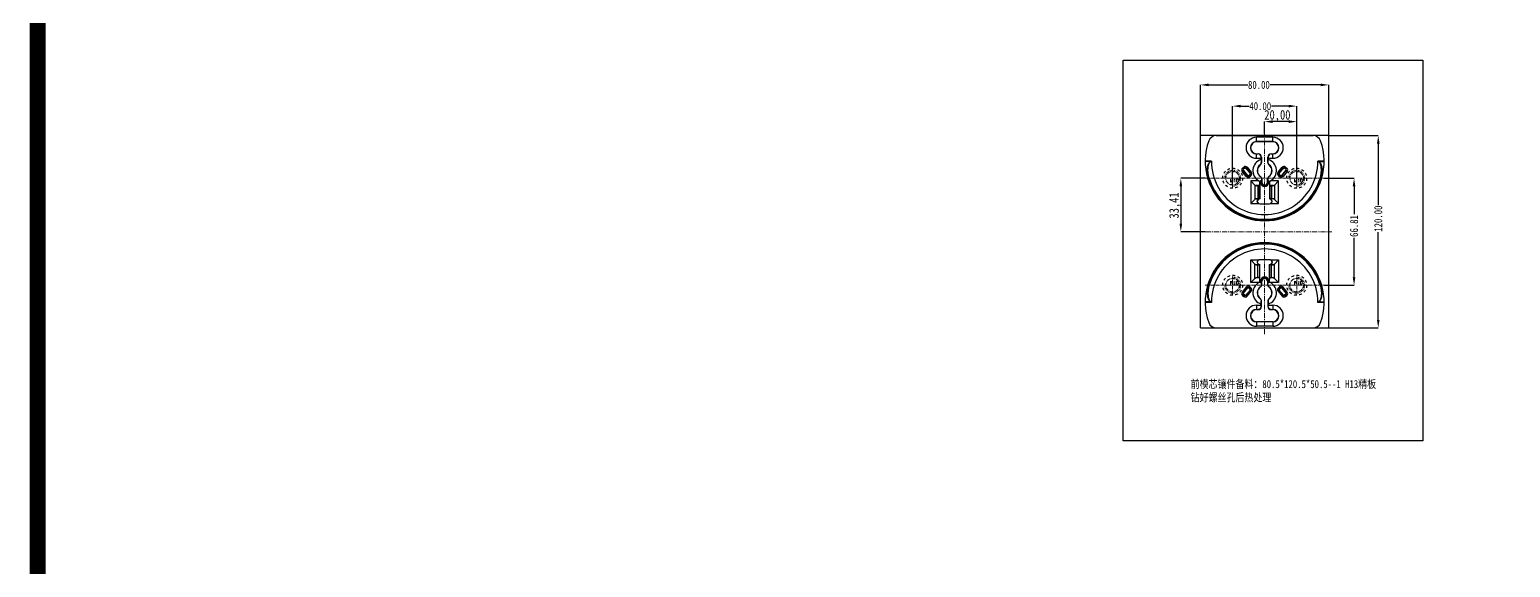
# Model space of a CAD drawing. Header units: millimetres. Extents: x 97 to 1722, y -6063 to 1553.
# Drawn here: x 97 to 1022, y -5412 to -5076 of the extents above; entities that cross this region are included whole.
import ezdxf

# ---------------------------------------------------------------- set-up
doc = ezdxf.new("R2010")
doc.units = ezdxf.units.MM
doc.header["$LTSCALE"] = 16.335
doc.header["$PDMODE"] = 3
doc.header["$PDSIZE"] = 0.3125
doc.linetypes.add('CENTER', pattern=[0.6, 0.375, -0.075, 0.075, -0.075])
doc.linetypes.add('HIDDEN', pattern=[0.2, 0.1, -0.1])
doc.layers.get('0').update_dxf_attribs({"linetype": 'CONTINUOUS'})
doc.layers.get('Defpoints').update_dxf_attribs({"linetype": 'CONTINUOUS'})
doc.layers.add('DEFAULT_2', color=8, linetype='HIDDEN')
doc.layers.add('screw', color=33, linetype='CONTINUOUS', lineweight=13)
doc.styles.get("Standard").update_dxf_attribs({"font": 'txt', "width": 0.8})
doc.styles.add('TXT', font='txt.shx', dxfattribs={"bigfont": 'gbcbig.shx'})
doc.dimstyles.new('mold', dxfattribs={"dimtxt": 6, "dimasz": 5, "dimexe": 0, "dimexo": 0, "dimgap": 0, "dimtad": 1, "dimzin": 1, "dimtxsty": 'Standard', "dimcen": 0, "dimclrd": 4, "dimclre": 4, "dimclrt": 6, "dimazin": 0, "dimtfac": 1, "dimtofl": 0, "dimtmove": 0, "dimatfit": 3, "dimfxl": 0, "dimarcsym": 0})
doc.dimstyles.new('STANDARD$0', dxfattribs={"dimscale": 2, "dimtxt": 3, "dimasz": 3, "dimexe": 1.25, "dimexo": 0.625, "dimgap": 0.5, "dimtad": 0, "dimdsep": 46, "dimlunit": 6, "dimtxsty": 'Standard', "dimblk": 'CLOSEDBLANK', "dimcen": 0, "dimclrt": 2, "dimazin": 2, "dimtfac": 2, "dimtmove": 1, "dimatfit": 3, "dimfxl": 0, "dimtolj": 1, "dimtzin": 0, "dimarcsym": 0})

# ---------------------------------------------------------------- blocks, each defined once
blk = doc.blocks.new('screw_m10_g')
at = {"layer": 'screw', "color": 1, "linetype": 'CENTER', "ltscale": 0.310989}
for p, q in [((-5.5, 0), (5.5, 0)), ((0, -5.5), (0, 5.5))]:
    blk.add_line(p, q, dxfattribs=at)
at = {"layer": 'screw', "color": 33, "linetype": 'HIDDEN', "ltscale": 0.310989}
blk.add_circle((0, 0), 4.25, dxfattribs=at)
at = {"layer": 'screw', "color": 92, "linetype": 'HIDDEN', "ltscale": 0.310989}
blk.add_arc((0, 0), 5, 270, 180, dxfattribs=at)
at = {"layer": 'screw', "color": 6, "style": 'TXT'}
blk.add_text('M10', height=2, dxfattribs=at).set_placement((-1.7, -2.5))
blk = doc.blocks.new('*D246')
at = {"color": 4, "lineweight": -2}
for p, q in [((828.93, -5142.47), (828.93, -5110.81)), ((833.93, -5110.81), (858.34, -5110.81)), ((903.93, -5110.81), (872.34, -5110.81)), ((908.93, -5142.47), (908.93, -5110.81))]:
    blk.add_line(p, q, dxfattribs=at)
at = {"color": 4}
for points in [[(833.93, -5109.97), (833.93, -5111.64), (828.93, -5110.81)], [(903.93, -5109.97), (903.93, -5111.64), (908.93, -5110.81)]]:
    blk.add_solid(points, dxfattribs=at)
at = {"layer": 'Defpoints', "color": 0}
for p in [(908.93, -5110.81), (828.93, -5142.47, 0), (908.93, -5142.47)]:
    blk.add_point(p, dxfattribs=at)
at = {"color": 6, "insert": (865.34, -5110.81), "char_height": 5, "attachment_point": 5}
blk.add_mtext('\\A1;80.00', dxfattribs=at)
blk = doc.blocks.new('*D247')
at = {"color": 4, "lineweight": -2}
for p, q in [((908.93, -5142.47), (939.89, -5142.47)), ((939.89, -5147.47), (939.89, -5185.97)), ((939.89, -5257.47), (939.89, -5202.64)), ((908.93, -5262.47), (939.89, -5262.47))]:
    blk.add_line(p, q, dxfattribs=at)
at = {"color": 4}
for points in [[(939.06, -5147.47), (940.72, -5147.47), (939.89, -5142.47)], [(939.06, -5257.47), (940.72, -5257.47), (939.89, -5262.47)]]:
    blk.add_solid(points, dxfattribs=at)
at = {"layer": 'Defpoints', "color": 0}
for p in [(908.93, -5142.47), (908.93, -5262.47), (939.89, -5262.47)]:
    blk.add_point(p, dxfattribs=at)
at = {"color": 6, "insert": (939.89, -5194.31), "char_height": 5, "attachment_point": 5, "rotation": 90}
blk.add_mtext('\\A1;120.00', dxfattribs=at)
blk = doc.blocks.new('*D294')
at = {"color": 4, "lineweight": -2}
for p, q in [((906.09, -5169.06), (924.77, -5169.06)), ((924.77, -5174.06), (924.77, -5191.56)), ((924.77, -5230.87), (924.77, -5206.22)), ((906.09, -5235.87), (924.77, -5235.87))]:
    blk.add_line(p, q, dxfattribs=at)
at = {"color": 4}
for points in [[(923.93, -5174.06), (925.6, -5174.06), (924.77, -5169.06)], [(923.93, -5230.87), (925.6, -5230.87), (924.77, -5235.87)]]:
    blk.add_solid(points, dxfattribs=at)
at = {"layer": 'Defpoints', "color": 0}
for p in [(906.09, -5169.06, 0), (906.09, -5235.87, 0), (924.77, -5235.87)]:
    blk.add_point(p, dxfattribs=at)
at = {"color": 6, "insert": (924.77, -5198.89), "char_height": 5, "attachment_point": 5, "rotation": 90}
blk.add_mtext('\\A1;66.81', dxfattribs=at)
blk = doc.blocks.new('*D295')
at = {"color": 4, "lineweight": -2}
for p, q in [((848.93, -5172.78), (848.93, -5124.06)), ((853.93, -5124.06), (859.18, -5124.06)), ((883.93, -5124.06), (873.18, -5124.06)), ((888.93, -5172.78), (888.93, -5124.06))]:
    blk.add_line(p, q, dxfattribs=at)
at = {"color": 4}
for points in [[(853.93, -5123.23), (853.93, -5124.89), (848.93, -5124.06)], [(883.93, -5123.23), (883.93, -5124.89), (888.93, -5124.06)]]:
    blk.add_solid(points, dxfattribs=at)
at = {"layer": 'Defpoints', "color": 0}
for p in [(848.93, -5124.06), (848.93, -5172.78, 0), (888.93, -5172.78, 0)]:
    blk.add_point(p, dxfattribs=at)
at = {"color": 6, "insert": (866.18, -5124.06), "char_height": 5, "attachment_point": 5}
blk.add_mtext('\\A1;40.00', dxfattribs=at)
blk = doc.blocks.new('*D309')
at = {"color": 4, "lineweight": -2}
for p, q in [((831.77, -5169.06), (816.57, -5169.06)), ((816.57, -5174.06), (816.57, -5197.47)), ((831.77, -5202.47), (816.57, -5202.47))]:
    blk.add_line(p, q, dxfattribs=at)
at = {"color": 4}
for points in [[(815.73, -5174.06), (817.4, -5174.06), (816.57, -5169.06)], [(815.73, -5197.47), (817.4, -5197.47), (816.57, -5202.47)]]:
    blk.add_solid(points, dxfattribs=at)
at = {"layer": 'Defpoints', "color": 0}
for p in [(831.77, -5169.06, 0), (816.57, -5202.47), (831.77, -5202.47)]:
    blk.add_point(p, dxfattribs=at)
at = {"color": 6, "insert": (813.07, -5186.08), "char_height": 6, "attachment_point": 5, "rotation": 90}
blk.add_mtext('33,41', dxfattribs=at)
blk = doc.blocks.new('*D310')
at = {"color": 4, "lineweight": -2}
for p, q in [((868.93, -5141.42), (868.93, -5133.74)), ((883.93, -5133.74), (873.93, -5133.74)), ((888.93, -5157), (888.93, -5133.74))]:
    blk.add_line(p, q, dxfattribs=at)
at = {"color": 4}
for points in [[(873.93, -5132.9), (873.93, -5134.57), (868.93, -5133.74)], [(883.93, -5132.9), (883.93, -5134.57), (888.93, -5133.74)]]:
    blk.add_solid(points, dxfattribs=at)
at = {"layer": 'Defpoints', "color": 0}
for p in [(868.93, -5133.74), (868.93, -5141.42), (888.93, -5157)]:
    blk.add_point(p, dxfattribs=at)
at = {"color": 6, "insert": (876.88, -5130.24), "char_height": 6, "attachment_point": 5}
blk.add_mtext('20,00', dxfattribs=at)

msp = doc.modelspace()

# ---------------------------------------------------------------- linework, layer by layer
for p, q in [((908.932, -5142.465, 0), (828.932, -5142.465, 0)), ((828.932, -5262.465, 0), (828.932, -5142.465, 0)), ((908.932, -5262.465), (908.932, -5142.465)), ((828.932, -5262.465, 0), (908.932, -5262.465))]:
    msp.add_line(p, q)
at = {"color": 7, "linetype": 'Continuous'}
for p, q in [((838.719, -5142.465, 0), (899.144, -5142.465, 0)), ((863.907, -5146.28, 0), (863.907, -5143.466, 0)), ((873.957, -5143.466, 0), (863.907, -5143.466, 0)), ((873.957, -5146.171, 0), (863.907, -5146.171, 0)), ((873.957, -5146.28, 0), (863.907, -5146.28, 0)), ((873.957, -5146.28, 0), (873.957, -5143.466, 0)), ((834.974, -5158.646, 0), (831.77, -5158.646, 0)), ((835.708, -5158.327, 0), (831.771, -5158.327, 0)), ((863.907, -5156.631, 0), (863.907, -5153.817, 0)), ((863.907, -5153.817, 0), (864.912, -5153.817, 0)), ((863.907, -5153.927, 0), (864.912, -5153.927, 0)), ((863.907, -5156.631, 0), (866.614, -5156.631, 0)), ((864.912, -5153.817, 0), (864.912, -5153.927, 0)), ((866.149, -5160.755, 0), (866.081, -5160.669, 0)), ((866.673, -5155.827, 0), (866.614, -5156.631, 0)), ((866.614, -5156.631, 0), (866.614, -5157.359, 0)), ((866.922, -5155.827, 0), (866.673, -5155.827, 0)), ((866.922, -5159.171, 0), (866.742, -5159.171, 0)), ((866.922, -5155.827, 0), (866.922, -5159.171, 0)), ((870.942, -5159.171, 0), (870.942, -5155.827, 0)), ((870.942, -5155.827, 0), (871.19, -5155.827, 0)), ((871.122, -5159.171, 0), (870.942, -5159.171, 0)), ((871.19, -5155.827, 0), (871.249, -5156.631, 0)), ((871.249, -5157.359, 0), (871.249, -5156.631, 0)), ((871.249, -5156.631, 0), (873.957, -5156.631, 0)), ((871.782, -5160.669, 0), (871.715, -5160.755, 0)), ((872.952, -5153.927, 0), (872.952, -5153.817, 0)), ((872.952, -5153.817, 0), (873.957, -5153.817, 0)), ((872.952, -5153.927, 0), (873.957, -5153.927, 0)), ((873.957, -5156.631, 0), (873.957, -5153.817, 0)), ((906.093, -5158.327, 0), (902.155, -5158.327, 0)), ((902.889, -5158.646, 0), (906.093, -5158.646, 0)), ((854.885, -5164.834, 0), (855.655, -5164.188, 0)), ((857.469, -5167.913, 0), (854.885, -5164.834, 0)), ((855.071, -5162.71, 0), (855.841, -5162.064, 0)), ((855.071, -5162.71, 0), (855.717, -5163.48, 0)), ((858.054, -5167.422, 0), (855.47, -5164.342, 0)), ((855.562, -5163.295, 0), (856.332, -5162.649, 0)), ((855.655, -5164.188, 0), (858.239, -5167.267, 0)), ((856.487, -5162.834, 0), (855.717, -5163.48, 0)), ((855.841, -5162.064, 0), (856.487, -5162.834, 0)), ((857.195, -5162.896, 0), (857.965, -5162.25, 0)), ((859.779, -5165.975, 0), (857.195, -5162.896, 0)), ((857.379, -5162.741, 0), (859.963, -5165.82, 0)), ((857.469, -5167.913, 0), (858.239, -5167.267, 0)), ((857.965, -5162.25, 0), (860.549, -5165.329, 0)), ((858.947, -5167.329, 0), (859.717, -5166.683, 0)), ((858.947, -5167.329, 0), (859.593, -5168.099, 0)), ((859.872, -5166.868, 0), (859.102, -5167.514, 0)), ((860.363, -5167.453, 0), (859.593, -5168.099, 0)), ((859.717, -5166.683, 0), (860.363, -5167.453, 0)), ((859.779, -5165.975, 0), (860.549, -5165.329, 0)), ((866.322, -5168.014, 0), (866.26, -5168.103, 0)), ((866.987, -5169.655, 0), (866.947, -5170.215, 0)), ((866.947, -5171.606, 0), (866.947, -5170.215, 0)), ((866.987, -5169.655, 0), (867.173, -5169.655, 0)), ((867.173, -5169.655, 0), (867.173, -5171.606, 0)), ((870.69, -5171.606, 0), (870.69, -5169.655, 0)), ((870.69, -5169.655, 0), (870.876, -5169.655, 0)), ((870.876, -5169.655, 0), (870.916, -5170.215, 0)), ((870.916, -5170.215, 0), (870.916, -5171.606, 0)), ((871.604, -5168.103, 0), (871.541, -5168.014, 0)), ((877.315, -5165.329, 0), (879.899, -5162.25, 0)), ((877.315, -5165.329, 0), (878.085, -5165.975, 0)), ((877.501, -5167.453, 0), (878.147, -5166.683, 0)), ((878.27, -5168.099, 0), (877.501, -5167.453, 0)), ((877.9, -5165.82, 0), (880.484, -5162.741, 0)), ((877.992, -5166.868, 0), (878.762, -5167.514, 0)), ((880.669, -5162.896, 0), (878.085, -5165.975, 0)), ((878.147, -5166.683, 0), (878.916, -5167.329, 0)), ((878.27, -5168.099, 0), (878.916, -5167.329, 0)), ((879.624, -5167.267, 0), (882.208, -5164.188, 0)), ((879.624, -5167.267, 0), (880.394, -5167.913, 0)), ((879.809, -5167.422, 0), (882.393, -5164.342, 0)), ((879.899, -5162.25, 0), (880.669, -5162.896, 0)), ((882.978, -5164.834, 0), (880.394, -5167.913, 0)), ((881.377, -5162.834, 0), (882.023, -5162.064, 0)), ((882.146, -5163.48, 0), (881.377, -5162.834, 0)), ((881.531, -5162.649, 0), (882.301, -5163.295, 0)), ((882.023, -5162.064, 0), (882.792, -5162.71, 0)), ((882.146, -5163.48, 0), (882.792, -5162.71, 0)), ((882.208, -5164.188, 0), (882.978, -5164.834, 0)), ((860.215, -5170.711, 0), (860.215, -5184.869, 0)), ((865.33, -5170.711, 0), (860.215, -5170.711, 0)), ((860.215, -5170.711, 0), (862.826, -5173.322, 0)), ((862.826, -5173.322, 0), (862.826, -5182.258, 0)), ((865.768, -5173.697, 0), (863.454, -5173.697, 0)), ((863.454, -5173.697, 0), (864.567, -5173.968, 0)), ((864.567, -5173.968, 0), (864.567, -5181.771, 0)), ((865.718, -5173.968, 0), (864.567, -5173.968, 0)), ((865.718, -5173.968, 0), (865.768, -5173.697, 0)), ((865.718, -5181.771, 0), (865.718, -5173.968, 0)), ((865.836, -5170.988, 0), (865.841, -5170.708, 0)), ((865.841, -5170.708, 0), (865.841, -5182.008, 0)), ((866.33, -5170.922, 0), (866.33, -5171.606, 0)), ((866.33, -5171.606, 0), (867.173, -5171.606, 0)), ((870.69, -5171.606, 0), (871.534, -5171.606, 0)), ((871.534, -5171.606, 0), (871.534, -5170.922, 0)), ((872.022, -5170.708, 0), (872.022, -5182.008, 0)), ((872.028, -5170.988, 0), (872.022, -5170.708, 0)), ((872.095, -5173.697, 0), (872.146, -5173.968, 0)), ((874.409, -5173.697, 0), (872.095, -5173.697, 0)), ((872.146, -5173.968, 0), (872.146, -5181.771, 0)), ((872.146, -5173.968, 0), (873.296, -5173.968, 0)), ((877.648, -5170.711, 0), (872.533, -5170.711, 0)), ((873.296, -5173.968, 0), (874.409, -5173.697, 0)), ((873.296, -5173.968, 0), (873.296, -5181.771, 0)), ((877.648, -5170.711, 0), (875.037, -5173.322, 0)), ((875.037, -5173.322, 0), (875.037, -5182.258, 0)), ((877.648, -5184.869, 0), (877.648, -5170.711, 0)), ((846.431, -5187.799, 0), (846.085, -5187.799, 0)), ((862.826, -5182.258, 0), (860.215, -5184.869, 0)), ((860.215, -5184.869, 0), (865.154, -5184.869, 0)), ((864.567, -5181.771, 0), (863.606, -5181.858, 0)), ((863.606, -5181.858, 0), (865.654, -5181.858, 0)), ((864.567, -5181.771, 0), (865.718, -5181.771, 0)), ((865.841, -5185.023, 0), (865.841, -5185.033, 0)), ((865.841, -5185.033, 0), (872.022, -5185.033, 0)), ((872.022, -5185.033, 0), (872.022, -5185.023, 0)), ((872.146, -5181.771, 0), (872.102, -5181.858, 0)), ((873.296, -5181.771, 0), (872.146, -5181.771, 0)), ((874.258, -5181.858, 0), (872.209, -5181.858, 0)), ((872.709, -5184.869, 0), (877.648, -5184.869, 0)), ((873.296, -5181.771, 0), (874.258, -5181.858, 0)), ((877.648, -5184.869, 0), (875.037, -5182.258, 0)), ((891.432, -5187.799, 0), (891.778, -5187.799, 0)), ((848.421, -5189.392, 0), (848.289, -5189.392, 0)), ((848.421, -5189.392, 0), (848.699, -5188.974, 0)), ((889.442, -5189.392, 0), (889.164, -5188.974, 0)), ((889.574, -5189.392, 0), (889.442, -5189.392, 0)), ((848.421, -5215.539, 0), (848.289, -5215.539, 0)), ((848.421, -5215.539, 0), (848.699, -5215.957, 0)), ((889.442, -5215.539, 0), (889.164, -5215.957, 0)), ((889.574, -5215.539, 0), (889.442, -5215.539, 0)), ((846.431, -5217.131, 0), (846.085, -5217.131, 0)), ((860.215, -5234.219, 0), (860.215, -5220.062, 0)), ((860.215, -5220.062, 0), (865.154, -5220.062, 0)), ((862.826, -5222.673, 0), (860.215, -5220.062, 0)), ((862.826, -5231.608, 0), (862.826, -5222.673, 0)), ((864.567, -5223.16, 0), (863.606, -5223.072, 0)), ((863.606, -5223.072, 0), (865.654, -5223.072, 0)), ((864.567, -5230.963, 0), (864.567, -5223.16, 0)), ((864.567, -5223.16, 0), (865.718, -5223.16, 0)), ((865.718, -5223.16, 0), (865.718, -5230.963, 0)), ((865.841, -5219.908, 0), (865.841, -5219.897, 0)), ((865.841, -5219.897, 0), (872.022, -5219.897, 0)), ((865.841, -5234.222, 0), (865.841, -5222.923, 0)), ((872.022, -5219.897, 0), (872.022, -5219.908, 0)), ((872.022, -5234.222, 0), (872.022, -5222.923, 0)), ((872.146, -5223.16, 0), (872.102, -5223.073, 0)), ((872.146, -5230.963, 0), (872.146, -5223.16, 0)), ((873.296, -5223.16, 0), (872.146, -5223.16, 0)), ((874.258, -5223.072, 0), (872.209, -5223.072, 0)), ((872.709, -5220.062, 0), (877.648, -5220.062, 0)), ((873.296, -5223.16, 0), (874.258, -5223.072, 0)), ((873.296, -5230.963, 0), (873.296, -5223.16, 0)), ((877.648, -5220.062, 0), (875.037, -5222.673, 0)), ((875.037, -5231.608, 0), (875.037, -5222.673, 0)), ((877.648, -5220.062, 0), (877.648, -5234.219, 0)), ((891.432, -5217.131, 0), (891.778, -5217.131, 0)), ((860.215, -5234.219, 0), (862.826, -5231.608, 0)), ((865.33, -5234.219, 0), (860.215, -5234.219, 0)), ((863.454, -5231.234, 0), (864.567, -5230.963, 0)), ((865.768, -5231.234, 0), (863.454, -5231.234, 0)), ((865.718, -5230.963, 0), (864.567, -5230.963, 0)), ((865.718, -5230.963, 0), (865.768, -5231.234, 0)), ((865.836, -5233.943, 0), (865.841, -5234.222, 0)), ((866.33, -5234.008, 0), (866.33, -5233.324, 0)), ((866.33, -5233.324, 0), (867.173, -5233.324, 0)), ((866.947, -5233.324, 0), (866.947, -5234.716, 0)), ((866.987, -5235.275, 0), (866.947, -5234.716, 0)), ((867.173, -5235.275, 0), (867.173, -5233.324, 0)), ((870.69, -5233.324, 0), (870.69, -5235.275, 0)), ((870.69, -5233.324, 0), (871.534, -5233.324, 0)), ((870.876, -5235.275, 0), (870.916, -5234.716, 0)), ((870.916, -5234.716, 0), (870.916, -5233.324, 0)), ((871.534, -5233.324, 0), (871.534, -5234.008, 0)), ((872.028, -5233.943, 0), (872.022, -5234.222, 0)), ((872.095, -5231.234, 0), (872.146, -5230.963, 0)), ((874.409, -5231.234, 0), (872.095, -5231.234, 0)), ((872.146, -5230.963, 0), (873.296, -5230.963, 0)), ((877.648, -5234.219, 0), (872.533, -5234.219, 0)), ((873.296, -5230.963, 0), (874.409, -5231.234, 0)), ((877.648, -5234.219, 0), (875.037, -5231.608, 0)), ((857.469, -5237.017, 0), (854.885, -5240.097, 0)), ((854.885, -5240.097, 0), (855.655, -5240.743, 0)), ((855.071, -5242.221, 0), (855.717, -5241.451, 0)), ((855.071, -5242.221, 0), (855.841, -5242.867, 0)), ((858.054, -5237.508, 0), (855.47, -5240.588, 0)), ((855.562, -5241.635, 0), (856.332, -5242.281, 0)), ((855.655, -5240.743, 0), (858.239, -5237.663, 0)), ((856.487, -5242.097, 0), (855.717, -5241.451, 0)), ((855.841, -5242.867, 0), (856.487, -5242.097, 0)), ((859.779, -5238.955, 0), (857.195, -5242.035, 0)), ((857.195, -5242.035, 0), (857.965, -5242.681, 0)), ((857.379, -5242.19, 0), (859.963, -5239.11, 0)), ((857.469, -5237.017, 0), (858.239, -5237.663, 0)), ((857.965, -5242.681, 0), (860.549, -5239.601, 0)), ((858.947, -5237.601, 0), (859.593, -5236.831, 0)), ((858.947, -5237.601, 0), (859.717, -5238.247, 0)), ((859.872, -5238.063, 0), (859.102, -5237.417, 0)), ((860.363, -5237.477, 0), (859.593, -5236.831, 0)), ((859.717, -5238.247, 0), (860.363, -5237.477, 0)), ((859.779, -5238.955, 0), (860.549, -5239.601, 0)), ((866.149, -5244.175, 0), (866.081, -5244.262, 0)), ((866.322, -5236.917, 0), (866.26, -5236.828, 0)), ((866.987, -5235.275, 0), (867.173, -5235.275, 0)), ((870.69, -5235.275, 0), (870.876, -5235.275, 0)), ((871.604, -5236.828, 0), (871.541, -5236.917, 0)), ((871.782, -5244.262, 0), (871.715, -5244.175, 0)), ((877.315, -5239.601, 0), (878.085, -5238.955, 0)), ((877.315, -5239.601, 0), (879.899, -5242.681, 0)), ((878.27, -5236.831, 0), (877.501, -5237.477, 0)), ((877.501, -5237.477, 0), (878.147, -5238.247, 0)), ((877.9, -5239.11, 0), (880.484, -5242.19, 0)), ((877.992, -5238.063, 0), (878.762, -5237.417, 0)), ((880.669, -5242.035, 0), (878.085, -5238.955, 0)), ((878.147, -5238.247, 0), (878.916, -5237.601, 0)), ((878.27, -5236.831, 0), (878.916, -5237.601, 0)), ((879.624, -5237.663, 0), (880.394, -5237.017, 0)), ((879.624, -5237.663, 0), (882.208, -5240.743, 0)), ((879.809, -5237.508, 0), (882.393, -5240.588, 0)), ((879.899, -5242.681, 0), (880.669, -5242.035, 0)), ((882.978, -5240.097, 0), (880.394, -5237.017, 0)), ((882.146, -5241.451, 0), (881.377, -5242.097, 0)), ((881.377, -5242.097, 0), (882.023, -5242.867, 0)), ((881.531, -5242.281, 0), (882.301, -5241.635, 0)), ((882.023, -5242.867, 0), (882.792, -5242.221, 0)), ((882.146, -5241.451, 0), (882.792, -5242.221, 0)), ((882.208, -5240.743, 0), (882.978, -5240.097, 0)), ((834.974, -5246.285, 0), (831.77, -5246.285, 0)), ((835.708, -5246.603, 0), (831.771, -5246.603, 0)), ((863.907, -5248.299, 0), (863.907, -5251.113, 0)), ((863.907, -5248.299, 0), (866.614, -5248.299, 0)), ((863.907, -5251.004, 0), (864.912, -5251.004, 0)), ((863.907, -5251.113, 0), (864.912, -5251.113, 0)), ((864.912, -5251.113, 0), (864.912, -5251.004, 0)), ((866.614, -5248.299, 0), (866.614, -5247.571, 0)), ((866.673, -5249.103, 0), (866.614, -5248.299, 0)), ((866.922, -5249.103, 0), (866.673, -5249.103, 0)), ((866.922, -5245.76, 0), (866.742, -5245.76, 0)), ((866.922, -5249.103, 0), (866.922, -5245.76, 0)), ((870.942, -5245.76, 0), (870.942, -5249.103, 0)), ((871.122, -5245.76, 0), (870.942, -5245.76, 0)), ((870.942, -5249.103, 0), (871.19, -5249.103, 0)), ((871.19, -5249.103, 0), (871.249, -5248.299, 0)), ((871.249, -5247.571, 0), (871.249, -5248.299, 0)), ((871.249, -5248.299, 0), (873.957, -5248.299, 0)), ((872.952, -5251.004, 0), (872.952, -5251.113, 0)), ((872.952, -5251.004, 0), (873.957, -5251.004, 0)), ((872.952, -5251.113, 0), (873.957, -5251.113, 0)), ((873.957, -5248.299, 0), (873.957, -5251.113, 0)), ((906.093, -5246.603, 0), (902.155, -5246.603, 0)), ((902.889, -5246.285, 0), (906.093, -5246.285, 0)), ((838.719, -5262.465, 0), (899.144, -5262.465, 0)), ((863.907, -5258.65, 0), (863.907, -5261.464, 0)), ((873.957, -5258.65, 0), (863.907, -5258.65, 0)), ((873.957, -5258.76, 0), (863.907, -5258.76, 0)), ((873.957, -5261.464, 0), (863.907, -5261.464, 0)), ((873.957, -5258.65, 0), (873.957, -5261.464, 0))]:
    msp.add_line(p, q, dxfattribs=at)
at = {"color": 3, "const_width": 10}
msp.add_lwpolyline([(102.476, 1547.832), (1717.02, 1547.832), (1717.02, -6057.882), (102.476, -6057.882)], close=True, dxfattribs=at)
msp.add_lwpolyline([(967.741, -5332.905), (780.559, -5332.905), (780.559, -5095.322), (967.741, -5095.322)], close=True)
at = {"color": 2, "linetype": 'Continuous'}
for centre, radius, start, end in [((838.719, -5147.465, 0), 5, 90, 159.951391), ((899.144, -5147.465, 0), 5, 20.048609, 90), ((868.932, -5158.491, 0), 37.161, 159.951391, 20.048609), ((868.932, -5246.44, 0), 37.161, 339.951391, 200.048609), ((838.719, -5257.465, 0), 5, 200.048609, 270), ((899.144, -5257.465, 0), 5, 270, 339.951391)]:
    msp.add_arc(centre, radius, start, end, dxfattribs=at)
at = {"color": 7, "linetype": 'Continuous'}
for centre, radius, start, end in [((863.907, -5150.049, 0), 6.583, 90, 270), ((863.907, -5150.049, 0), 3.878, 90, 270), ((863.907, -5150.049, 0), 3.769, 90, 270), ((873.957, -5150.049, 0), 6.583, 270, 90), ((873.957, -5150.049, 0), 3.878, 270, 90), ((873.957, -5150.049, 0), 3.769, 270, 90), ((832.737, -5160.245, 0), 2.75, 31.589654, 35.546908), ((868.932, -5158.491, 0), 33.224, 179.718158, 0.281838), ((868.932, -5164.32, 0), 7.337, 108.416315, 240.597616), ((868.932, -5164.32, 0), 4.632, 127.979872, 234.765582), ((868.932, -5164.32, 0), 4.522, 127.979872, 234.765582), ((864.912, -5155.827, 0), 2.01, 0, 90), ((864.912, -5159.171, 0), 2.01, 307.979872, 0), ((872.952, -5155.827, 0), 2.01, 90, 180), ((872.952, -5159.171, 0), 2.01, 180, 232.020128), ((868.932, -5164.32, 0), 7.337, 299.402475, 71.583685), ((868.932, -5164.32, 0), 4.522, 305.234418, 52.020128), ((868.932, -5164.32, 0), 4.632, 305.234418, 52.020128), ((905.127, -5160.245, 0), 2.75, 144.452561, 148.409977), ((868.932, -5158.491, 0), 36.235, 195.893084, 344.106916), ((868.938, -5159.133, 0), 36.07, 194.90963, 232.009494), ((856.04, -5163.865, 0), 1.508, 130, 220), ((856.04, -5163.865, 0), 0.743, 130, 220), ((856.04, -5163.865, 0), 0.502, 130, 220), ((856.81, -5163.219, 0), 1.508, 40, 130), ((856.81, -5163.219, 0), 0.743, 40, 130), ((856.81, -5163.219, 0), 0.502, 40, 130), ((858.624, -5166.944, 0), 1.508, 220, 310), ((858.624, -5166.944, 0), 0.743, 220, 310), ((858.624, -5166.944, 0), 0.502, 220, 310), ((859.394, -5166.298, 0), 0.502, 310, 40), ((859.394, -5166.298, 0), 0.743, 310, 40), ((859.394, -5166.298, 0), 1.508, 310, 40), ((865.163, -5169.655, 0), 2.01, 0, 54.765582), ((810.963, -5121.999, 0), 73.885, 318.535351, 319.26383), ((872.7, -5169.655, 0), 2.01, 125.234418, 180), ((926.9, -5121.999, 0), 73.885, 220.735924, 221.464405), ((878.47, -5166.298, 0), 1.508, 140, 230), ((878.47, -5166.298, 0), 0.743, 140, 230), ((878.47, -5166.298, 0), 0.502, 140, 230), ((879.239, -5166.944, 0), 1.508, 230, 320), ((879.239, -5166.944, 0), 0.743, 230, 320), ((879.239, -5166.944, 0), 0.502, 230, 320), ((881.054, -5163.219, 0), 1.508, 50, 140), ((881.054, -5163.219, 0), 0.743, 50, 140), ((881.054, -5163.219, 0), 0.502, 50, 140), ((881.823, -5163.865, 0), 0.502, 320, 50), ((881.823, -5163.865, 0), 0.743, 320, 50), ((881.823, -5163.865, 0), 1.508, 320, 50), ((868.926, -5159.133, 0), 36.07, 307.99045, 345.090383), ((875.743, -5152.26, 0), 21.187, 240.562436, 242.121292), ((868.932, -5164.32, 0), 7.097, 244.186025, 248.49131), ((868.932, -5171.606, 0), 2.602, 180, 0), ((868.932, -5171.606, 0), 1.985, 180, 0), ((868.932, -5171.606, 0), 1.759, 180, 0), ((868.932, -5164.32, 0), 7.097, 291.50869, 295.813975), ((862.119, -5152.258, 0), 21.189, 297.879642, 299.438327), ((867.157, -5161.087, 0), 33.81, 231.752644, 232.191891), ((867.617, -5163.356, 0), 32.347, 229.082799, 233.412355), ((865.889, -5163.033, 0), 31.12, 232.014364, 236.469675), ((865.841, -5183.515, 0), 1.508, 90, 270), ((865.762, -5221.048, 0), 39.19, 90.000881, 90.157404), ((872.022, -5183.515, 0), 1.508, 270, 90), ((872.096, -5228.822, 0), 46.964, 89.861372, 89.991985), ((871.769, -5162.747, 0), 31.471, 303.555234, 307.960801), ((870.234, -5163.343, 0), 32.365, 306.590031, 310.917172), ((870.051, -5160.31, 0), 34.826, 307.87517, 308.30125), ((868.324, -5162.418, 0), 33.521, 233.398072, 233.577723), ((868.932, -5158.491, 0), 37.088, 236.426009, 303.573991), ((868.932, -5158.491, 0), 36.587, 236.426016, 303.573991), ((870.836, -5164.145, 0), 31.363, 306.389134, 306.581163), ((868.932, -5246.44, 0), 36.235, 15.893084, 164.106916), ((868.932, -5246.44, 0), 33.224, 359.718162, 180.281842), ((867.617, -5241.574, 0), 32.347, 126.587645, 130.917201), ((865.889, -5241.898, 0), 31.12, 123.530325, 127.985636), ((868.324, -5242.512, 0), 33.521, 126.422277, 126.601928), ((868.932, -5246.44, 0), 37.088, 56.426009, 123.573991), ((868.932, -5246.44, 0), 36.587, 56.426009, 123.573984), ((871.769, -5242.183, 0), 31.471, 52.039199, 56.444766), ((870.836, -5240.786, 0), 31.363, 53.418837, 53.610866), ((870.234, -5241.588, 0), 32.365, 49.082828, 53.409969), ((868.938, -5245.798, 0), 36.07, 127.990506, 165.09037), ((867.157, -5243.843, 0), 33.81, 127.808109, 128.247356), ((865.841, -5221.415, 0), 1.508, 90, 270), ((865.762, -5183.882, 0), 39.19, 269.842596, 269.999119), ((872.022, -5221.415, 0), 1.508, 270, 90), ((872.096, -5176.108, 0), 46.964, 270.008015, 270.138628), ((868.926, -5245.798, 0), 36.07, 14.909617, 52.00955), ((870.051, -5244.621, 0), 34.826, 51.69875, 52.12483), ((868.932, -5240.611, 0), 7.337, 119.402384, 251.583685), ((875.743, -5252.671, 0), 21.187, 117.878708, 119.437564), ((868.932, -5240.611, 0), 7.097, 111.50869, 115.813975), ((868.932, -5233.324, 0), 2.602, 0, 180), ((810.963, -5282.931, 0), 73.885, 40.73617, 41.464649), ((868.932, -5233.324, 0), 1.985, 0, 180), ((868.932, -5233.324, 0), 1.759, 0, 180), ((926.9, -5282.931, 0), 73.885, 138.535595, 139.264076), ((868.932, -5240.611, 0), 7.337, 288.416315, 60.597525), ((868.932, -5240.611, 0), 7.097, 64.186025, 68.49131), ((862.119, -5252.673, 0), 21.189, 60.561673, 62.120358), ((856.04, -5241.066, 0), 1.508, 140, 230), ((856.04, -5241.066, 0), 0.743, 140, 230), ((856.04, -5241.066, 0), 0.502, 140, 230), ((856.81, -5241.712, 0), 1.508, 230, 320), ((856.81, -5241.712, 0), 0.743, 230, 320), ((856.81, -5241.712, 0), 0.502, 230, 320), ((858.624, -5237.986, 0), 1.508, 50, 140), ((858.624, -5237.986, 0), 0.743, 50, 140), ((858.624, -5237.986, 0), 0.502, 50, 140), ((859.394, -5238.632, 0), 0.502, 320, 50), ((859.394, -5238.632, 0), 0.743, 320, 50), ((859.394, -5238.632, 0), 1.508, 320, 50), ((868.932, -5240.611, 0), 4.632, 125.234418, 232.020128), ((868.932, -5240.611, 0), 4.522, 125.234418, 232.020128), ((864.912, -5245.76, 0), 2.01, 0, 52.020128), ((865.163, -5235.275, 0), 2.01, 305.234418, 0), ((872.7, -5235.275, 0), 2.01, 180, 234.765582), ((872.952, -5245.76, 0), 2.01, 127.979872, 180), ((868.932, -5240.611, 0), 4.522, 307.979872, 54.765582), ((868.932, -5240.611, 0), 4.632, 307.979872, 54.765582), ((878.47, -5238.632, 0), 1.508, 130, 220), ((878.47, -5238.632, 0), 0.743, 130, 220), ((878.47, -5238.632, 0), 0.502, 130, 220), ((879.239, -5237.986, 0), 1.508, 40, 130), ((879.239, -5237.986, 0), 0.743, 40, 130), ((879.239, -5237.986, 0), 0.502, 40, 130), ((881.054, -5241.712, 0), 1.508, 220, 310), ((881.054, -5241.712, 0), 0.743, 220, 310), ((881.054, -5241.712, 0), 0.502, 220, 310), ((881.823, -5241.066, 0), 0.502, 310, 40), ((881.823, -5241.066, 0), 0.743, 310, 40), ((881.823, -5241.066, 0), 1.508, 310, 40), ((832.737, -5244.686, 0), 2.75, 324.453092, 328.410346), ((863.907, -5254.882, 0), 6.583, 90, 270), ((863.907, -5254.882, 0), 3.878, 90, 270), ((863.907, -5254.882, 0), 3.769, 90, 270), ((864.912, -5249.103, 0), 2.01, 270, 0), ((872.952, -5249.103, 0), 2.01, 180, 270), ((873.957, -5254.882, 0), 6.583, 270, 90), ((873.957, -5254.882, 0), 3.878, 270, 90), ((873.957, -5254.882, 0), 3.769, 270, 90), ((905.127, -5244.686, 0), 2.75, 211.590023, 215.547439)]:
    msp.add_arc(centre, radius, start, end, dxfattribs=at)
for centre, major_axis, ratio, start_param, end_param in [((864.912, -5155.697, 0), (0, 1.771), 0.9973017, -1.6442741, 0), ((872.952, -5155.697, 0), (0, 1.771), 0.9973017, 0, 1.6442741), ((863.697, -5170.711, 0), (0, 3.015), 0.5773503, -3.6651914, -3.281219), ((874.167, -5170.711, 0), (0, 3.015), 0.5773503, -3.0019663, -2.6179939), ((874.167, -5184.869, 0), (0, 3.015), 0.5773503, -0.5235988, -0.0523599)]:
    msp.add_ellipse(centre, major_axis=major_axis, ratio=ratio, start_param=start_param, end_param=end_param, dxfattribs=at)
at = {"color": 7, "linetype": 'Continuous', "extrusion": (0, 0, -1)}
for centre, major_axis, ratio, start_param, end_param in [((874.167, -5220.062, 0), (0, -3.015), 0.5773503, -0.5235988, -0.0523599), ((863.697, -5234.219, 0), (0, -3.015), 0.5773503, -3.6651914, -3.281219), ((874.167, -5234.219, 0), (0, -3.015), 0.5773503, -3.0019663, -2.6179939), ((864.912, -5249.233, 0), (0, -1.771), 0.9973017, -1.6442741, 0), ((872.952, -5249.233, 0), (0, -1.771), 0.9973017, 0, 1.6442741)]:
    msp.add_ellipse(centre, major_axis=major_axis, ratio=ratio, start_param=start_param, end_param=end_param, dxfattribs=at)
at = {"color": 7, "linetype": 'Continuous'}
for points, knots in [([(833.6, -5168.391, 0), (833.417, -5167.704, 0), (833.147, -5166.359, 0), (833.002, -5164.411, 0), (833.11, -5162.688, 0), (833.387, -5161.271, 0), (833.771, -5160.191, 0), (834.255, -5159.314, 0), (834.684, -5158.833, 0), (834.974, -5158.646, 0)], [0, 0, 0, 0, 0.2072376, 0.3984486, 0.5672824, 0.7084176, 0.8179196, 0.8994199, 1, 1, 1, 1]), ([(834.082, -5168.413, 0), (833.865, -5167.607, 0), (833.54, -5165.964, 0), (833.442, -5163.87, 0), (833.591, -5162.205, 0), (833.84, -5160.975, 0), (834.194, -5159.979, 0), (834.623, -5159.254, 0), (834.906, -5158.927, 0), (835.079, -5158.804, 0)], [0, 0, 0, 0, 0.2496128, 0.4987564, 0.6234419, 0.7482657, 0.8734324, 0.9364676, 1, 1, 1, 1]), ([(834.974, -5158.646, 0), (835.015, -5158.628, 0), (835.118, -5158.587, 0), (835.276, -5158.506, 0), (835.407, -5158.473, 0), (835.472, -5158.463, 0)], [0, 0, 0, 0, 0.249169, 0.6241703, 1, 1, 1, 1]), ([(866.081, -5160.669, 0), (866.319, -5160.484, 0), (866.674, -5160.008, 0), (866.76, -5159.431, 0), (866.742, -5159.171, 0)], [0, 0, 0, 0, 0.5352664, 1, 1, 1, 1]), ([(871.782, -5160.669, 0), (871.545, -5160.484, 0), (871.189, -5160.008, 0), (871.103, -5159.431, 0), (871.122, -5159.171, 0)], [0, 0, 0, 0, 0.5352642, 1, 1, 1, 1]), ([(902.391, -5158.463, 0), (902.435, -5158.47, 0), (902.545, -5158.491, 0), (902.706, -5158.568, 0), (902.828, -5158.62, 0), (902.889, -5158.646, 0)], [0, 0, 0, 0, 0.2510957, 0.6260324, 1, 1, 1, 1]), ([(903.781, -5168.413, 0), (903.998, -5167.607, 0), (904.323, -5165.964, 0), (904.421, -5163.87, 0), (904.272, -5162.205, 0), (904.023, -5160.975, 0), (903.669, -5159.979, 0), (903.241, -5159.254, 0), (902.957, -5158.927, 0), (902.784, -5158.804, 0)], [0, 0, 0, 0, 0.2496152, 0.49876, 0.6234461, 0.7482703, 0.8734372, 0.936469, 1, 1, 1, 1]), ([(902.889, -5158.646, 0), (903.179, -5158.833, 0), (903.609, -5159.314, 0), (904.093, -5160.191, 0), (904.476, -5161.271, 0), (904.753, -5162.688, 0), (904.861, -5164.411, 0), (904.716, -5166.359, 0), (904.447, -5167.704, 0), (904.263, -5168.391, 0)], [0, 0, 0, 0, 0.1005811, 0.1820811, 0.2915833, 0.4327182, 0.6015518, 0.7927627, 1, 1, 1, 1]), ([(833.6, -5168.391, 0), (833.704, -5168.366, 0), (833.851, -5168.343, 0), (834.014, -5168.362, 0), (834.073, -5168.393, 0), (834.082, -5168.413, 0)], [0, 0, 0, 0, 0.6448593, 0.8677052, 1, 1, 1, 1]), ([(846.227, -5187.64, 0), (844.678, -5186.419, 0), (841.798, -5183.718, 0), (838.19, -5179.061, 0), (835.388, -5173.924, 0), (834.103, -5170.254, 0), (833.6, -5168.391, 0)], [0, 0, 0, 0, 0.2529007, 0.5036687, 0.7525763, 1, 1, 1, 1]), ([(866.26, -5168.103, 0), (866.518, -5168.286, 0), (866.911, -5168.775, 0), (867.006, -5169.382, 0), (866.987, -5169.655, 0)], [0, 0, 0, 0, 0.5363007, 1, 1, 1, 1]), ([(871.604, -5168.103, 0), (871.345, -5168.286, 0), (870.952, -5168.775, 0), (870.857, -5169.382, 0), (870.876, -5169.655, 0)], [0, 0, 0, 0, 0.5363026, 1, 1, 1, 1]), ([(891.636, -5187.64, 0), (893.184, -5186.417, 0), (896.067, -5183.72, 0), (899.673, -5179.06, 0), (902.475, -5173.924, 0), (903.761, -5170.254, 0), (904.264, -5168.391, 0)], [0, 0, 0, 0, 0.2529045, 0.5036757, 0.7525793, 1, 1, 1, 1]), ([(903.781, -5168.413, 0), (903.79, -5168.393, 0), (903.849, -5168.362, 0), (904.012, -5168.343, 0), (904.159, -5168.366, 0), (904.264, -5168.391, 0)], [0, 0, 0, 0, 0.1322949, 0.3551411, 1, 1, 1, 1]), ([(865.768, -5173.697, 0), (865.775, -5173.66, 0), (865.783, -5173.559, 0), (865.802, -5173.257, 0), (865.817, -5172.715, 0), (865.831, -5171.913, 0), (865.835, -5171.311, 0), (865.836, -5170.988, 0)], [0, 0, 0, 0, 0.041454, 0.1124334, 0.3344689, 0.6416314, 1, 1, 1, 1]), ([(872.028, -5170.988, 0), (872.028, -5171.311, 0), (872.032, -5171.913, 0), (872.046, -5172.715, 0), (872.061, -5173.257, 0), (872.08, -5173.559, 0), (872.088, -5173.66, 0), (872.095, -5173.697, 0)], [0, 0, 0, 0, 0.3583686, 0.6655311, 0.8875666, 0.958546, 1, 1, 1, 1]), ([(846.431, -5187.799, 0), (846.49, -5187.732, 0), (846.573, -5187.644, 0), (846.677, -5187.571, 0), (846.722, -5187.554, 0), (846.736, -5187.56, 0)], [0, 0, 0, 0, 0.6791764, 0.8904254, 1, 1, 1, 1]), ([(863.606, -5181.858, 0), (863.467, -5181.871, 0), (863.176, -5181.961, 0), (862.938, -5182.146, 0), (862.826, -5182.258, 0)], [0, 0, 0, 0, 0.4691452, 1, 1, 1, 1]), ([(865.154, -5184.869, 0), (864.962, -5184.771, 0), (864.618, -5184.492, 0), (864.328, -5183.921, 0), (864.279, -5183.327, 0), (864.401, -5182.884, 0), (864.561, -5182.592, 0), (864.7, -5182.408, 0), (864.855, -5182.253, 0), (865.022, -5182.124, 0), (865.169, -5182.037, 0), (865.288, -5181.98, 0), (865.377, -5181.944, 0), (865.464, -5181.914, 0), (865.534, -5181.893, 0), (865.585, -5181.879, 0), (865.619, -5181.872, 0), (865.637, -5181.864, 0), (865.654, -5181.861, 0), (865.654, -5181.858, 0)], [0, 0, 0, 0, 0.162738, 0.3220473, 0.4699423, 0.6018524, 0.6624411, 0.7199544, 0.7748824, 0.8276296, 0.8784465, 0.9031365, 0.9272458, 0.9505473, 0.9724316, 0.9823632, 0.9910054, 0.9973548, 1, 1, 1, 1]), ([(865.841, -5182.008, 0), (865.822, -5181.968, 0), (865.797, -5181.916, 0), (865.767, -5181.866, 0), (865.761, -5181.854, 0)], [0, 0, 0, 0, 0.7621905, 1, 1, 1, 1]), ([(872.102, -5181.854, 0), (872.096, -5181.866, 0), (872.066, -5181.916, 0), (872.042, -5181.968, 0), (872.022, -5182.008, 0)], [0, 0, 0, 0, 0.2378169, 1, 1, 1, 1]), ([(872.709, -5184.869, 0), (872.902, -5184.771, 0), (873.245, -5184.492, 0), (873.535, -5183.921, 0), (873.584, -5183.327, 0), (873.462, -5182.883, 0), (873.302, -5182.592, 0), (873.163, -5182.408, 0), (873.008, -5182.253, 0), (872.841, -5182.124, 0), (872.694, -5182.037, 0), (872.575, -5181.98, 0), (872.486, -5181.944, 0), (872.4, -5181.914, 0), (872.329, -5181.893, 0), (872.278, -5181.879, 0), (872.244, -5181.872, 0), (872.226, -5181.864, 0), (872.209, -5181.861, 0), (872.209, -5181.858, 0)], [0, 0, 0, 0, 0.162744, 0.3220589, 0.4699579, 0.601871, 0.662461, 0.7199755, 0.7749046, 0.8276528, 0.8784708, 0.9031612, 0.9272706, 0.9505719, 0.9724547, 0.9823843, 0.9910227, 0.997365, 1, 1, 1, 1]), ([(891.432, -5187.799, 0), (891.373, -5187.732, 0), (891.29, -5187.644, 0), (891.186, -5187.57, 0), (891.141, -5187.554, 0), (891.128, -5187.56, 0)], [0, 0, 0, 0, 0.6827291, 0.8920231, 1, 1, 1, 1]), ([(846.227, -5217.291, 0), (844.678, -5218.511, 0), (841.798, -5221.212, 0), (838.19, -5225.87, 0), (835.388, -5231.006, 0), (834.103, -5234.676, 0), (833.6, -5236.539, 0)], [0, 0, 0, 0, 0.2529007, 0.5036687, 0.7525763, 1, 1, 1, 1]), ([(846.431, -5217.131, 0), (846.49, -5217.199, 0), (846.573, -5217.286, 0), (846.677, -5217.36, 0), (846.722, -5217.376, 0), (846.736, -5217.371, 0)], [0, 0, 0, 0, 0.6791764, 0.8904254, 1, 1, 1, 1]), ([(863.606, -5223.072, 0), (863.467, -5223.06, 0), (863.176, -5222.969, 0), (862.938, -5222.784, 0), (862.826, -5222.673, 0)], [0, 0, 0, 0, 0.4691452, 1, 1, 1, 1]), ([(865.154, -5220.062, 0), (864.962, -5220.159, 0), (864.618, -5220.438, 0), (864.328, -5221.009, 0), (864.279, -5221.603, 0), (864.401, -5222.047, 0), (864.561, -5222.338, 0), (864.7, -5222.522, 0), (864.855, -5222.678, 0), (865.022, -5222.807, 0), (865.169, -5222.893, 0), (865.288, -5222.95, 0), (865.377, -5222.986, 0), (865.464, -5223.017, 0), (865.534, -5223.037, 0), (865.585, -5223.051, 0), (865.619, -5223.059, 0), (865.637, -5223.066, 0), (865.654, -5223.069, 0), (865.654, -5223.072, 0)], [0, 0, 0, 0, 0.162738, 0.3220473, 0.4699423, 0.6018524, 0.6624411, 0.7199544, 0.7748824, 0.8276296, 0.8784465, 0.9031365, 0.9272458, 0.9505473, 0.9724316, 0.9823632, 0.9910054, 0.9973548, 1, 1, 1, 1]), ([(865.841, -5222.923, 0), (865.822, -5222.962, 0), (865.797, -5223.015, 0), (865.767, -5223.065, 0), (865.761, -5223.077, 0)], [0, 0, 0, 0, 0.7621905, 1, 1, 1, 1]), ([(872.102, -5223.077, 0), (872.096, -5223.065, 0), (872.066, -5223.015, 0), (872.042, -5222.962, 0), (872.022, -5222.923, 0)], [0, 0, 0, 0, 0.2378169, 1, 1, 1, 1]), ([(872.709, -5220.062, 0), (872.902, -5220.159, 0), (873.245, -5220.438, 0), (873.535, -5221.009, 0), (873.584, -5221.603, 0), (873.462, -5222.047, 0), (873.302, -5222.338, 0), (873.163, -5222.522, 0), (873.008, -5222.678, 0), (872.841, -5222.807, 0), (872.694, -5222.893, 0), (872.575, -5222.95, 0), (872.486, -5222.986, 0), (872.4, -5223.017, 0), (872.329, -5223.037, 0), (872.278, -5223.051, 0), (872.244, -5223.059, 0), (872.226, -5223.066, 0), (872.209, -5223.069, 0), (872.209, -5223.072, 0)], [0, 0, 0, 0, 0.162744, 0.3220589, 0.4699579, 0.601871, 0.662461, 0.7199755, 0.7749046, 0.8276528, 0.8784708, 0.9031612, 0.9272706, 0.9505719, 0.9724547, 0.9823843, 0.9910227, 0.997365, 1, 1, 1, 1]), ([(891.432, -5217.131, 0), (891.373, -5217.199, 0), (891.29, -5217.287, 0), (891.186, -5217.36, 0), (891.141, -5217.376, 0), (891.128, -5217.371, 0)], [0, 0, 0, 0, 0.6827291, 0.8920231, 1, 1, 1, 1]), ([(891.636, -5217.291, 0), (893.184, -5218.513, 0), (896.067, -5221.211, 0), (899.673, -5225.87, 0), (902.475, -5231.006, 0), (903.761, -5234.676, 0), (904.264, -5236.539, 0)], [0, 0, 0, 0, 0.2529045, 0.5036757, 0.7525793, 1, 1, 1, 1]), ([(865.768, -5231.234, 0), (865.775, -5231.27, 0), (865.783, -5231.372, 0), (865.802, -5231.673, 0), (865.817, -5232.216, 0), (865.831, -5233.017, 0), (865.835, -5233.619, 0), (865.836, -5233.943, 0)], [0, 0, 0, 0, 0.041454, 0.1124334, 0.3344689, 0.6416314, 1, 1, 1, 1]), ([(872.028, -5233.943, 0), (872.028, -5233.619, 0), (872.032, -5233.017, 0), (872.046, -5232.216, 0), (872.061, -5231.673, 0), (872.08, -5231.372, 0), (872.088, -5231.27, 0), (872.095, -5231.234, 0)], [0, 0, 0, 0, 0.3583686, 0.6655311, 0.8875666, 0.958546, 1, 1, 1, 1]), ([(833.6, -5236.539, 0), (833.417, -5237.226, 0), (833.147, -5238.572, 0), (833.002, -5240.519, 0), (833.11, -5242.242, 0), (833.387, -5243.659, 0), (833.771, -5244.74, 0), (834.255, -5245.616, 0), (834.684, -5246.098, 0), (834.974, -5246.285, 0)], [0, 0, 0, 0, 0.2072376, 0.3984486, 0.5672824, 0.7084176, 0.8179196, 0.8994199, 1, 1, 1, 1]), ([(834.082, -5236.517, 0), (833.865, -5237.324, 0), (833.54, -5238.967, 0), (833.442, -5241.06, 0), (833.591, -5242.725, 0), (833.84, -5243.956, 0), (834.194, -5244.951, 0), (834.623, -5245.676, 0), (834.906, -5246.003, 0), (835.079, -5246.126, 0)], [0, 0, 0, 0, 0.2496128, 0.4987564, 0.6234419, 0.7482657, 0.8734324, 0.9364676, 1, 1, 1, 1]), ([(833.6, -5236.539, 0), (833.704, -5236.564, 0), (833.851, -5236.587, 0), (834.014, -5236.568, 0), (834.073, -5236.537, 0), (834.082, -5236.517, 0)], [0, 0, 0, 0, 0.6448593, 0.8677052, 1, 1, 1, 1]), ([(866.081, -5244.262, 0), (866.319, -5244.447, 0), (866.674, -5244.922, 0), (866.76, -5245.499, 0), (866.742, -5245.76, 0)], [0, 0, 0, 0, 0.5352664, 1, 1, 1, 1]), ([(866.26, -5236.828, 0), (866.518, -5236.645, 0), (866.911, -5236.155, 0), (867.006, -5235.548, 0), (866.987, -5235.275, 0)], [0, 0, 0, 0, 0.5363007, 1, 1, 1, 1]), ([(871.604, -5236.828, 0), (871.345, -5236.645, 0), (870.952, -5236.155, 0), (870.857, -5235.548, 0), (870.876, -5235.275, 0)], [0, 0, 0, 0, 0.5363026, 1, 1, 1, 1]), ([(871.782, -5244.262, 0), (871.545, -5244.447, 0), (871.189, -5244.922, 0), (871.103, -5245.499, 0), (871.122, -5245.76, 0)], [0, 0, 0, 0, 0.5352642, 1, 1, 1, 1]), ([(903.781, -5236.517, 0), (903.998, -5237.324, 0), (904.323, -5238.967, 0), (904.421, -5241.06, 0), (904.272, -5242.725, 0), (904.023, -5243.956, 0), (903.669, -5244.951, 0), (903.241, -5245.676, 0), (902.957, -5246.003, 0), (902.784, -5246.126, 0)], [0, 0, 0, 0, 0.2496152, 0.49876, 0.6234461, 0.7482703, 0.8734372, 0.936469, 1, 1, 1, 1]), ([(902.889, -5246.285, 0), (903.179, -5246.098, 0), (903.609, -5245.616, 0), (904.093, -5244.74, 0), (904.476, -5243.659, 0), (904.753, -5242.242, 0), (904.861, -5240.519, 0), (904.716, -5238.572, 0), (904.447, -5237.226, 0), (904.263, -5236.539, 0)], [0, 0, 0, 0, 0.1005811, 0.1820811, 0.2915833, 0.4327182, 0.6015518, 0.7927627, 1, 1, 1, 1]), ([(903.781, -5236.517, 0), (903.79, -5236.537, 0), (903.849, -5236.568, 0), (904.012, -5236.587, 0), (904.159, -5236.564, 0), (904.264, -5236.539, 0)], [0, 0, 0, 0, 0.1322949, 0.3551411, 1, 1, 1, 1]), ([(834.974, -5246.285, 0), (835.015, -5246.302, 0), (835.118, -5246.344, 0), (835.276, -5246.425, 0), (835.407, -5246.457, 0), (835.472, -5246.467, 0)], [0, 0, 0, 0, 0.249169, 0.6241703, 1, 1, 1, 1]), ([(902.391, -5246.467, 0), (902.435, -5246.461, 0), (902.545, -5246.439, 0), (902.706, -5246.363, 0), (902.828, -5246.311, 0), (902.889, -5246.285, 0)], [0, 0, 0, 0, 0.2510957, 0.6260324, 1, 1, 1, 1])]:
    msp.add_open_spline(points, degree=3, knots=knots, dxfattribs=at)
for points in [[(835.487, -5158.475, 0), (835.364, -5158.599, 0), (835.219, -5158.699, 0), (835.079, -5158.804, 0)], [(835.472, -5158.463, 0), (835.552, -5158.42, 0), (835.63, -5158.373, 0), (835.708, -5158.327, 0)], [(866.614, -5157.359, 0), (866.657, -5157.963, 0), (866.7, -5158.567, 0), (866.742, -5159.171, 0)], [(871.122, -5159.171, 0), (871.164, -5158.567, 0), (871.206, -5157.963, 0), (871.249, -5157.359, 0)], [(902.155, -5158.327, 0), (902.234, -5158.373, 0), (902.311, -5158.42, 0), (902.391, -5158.463, 0)], [(902.377, -5158.475, 0), (902.5, -5158.599, 0), (902.644, -5158.699, 0), (902.784, -5158.804, 0)], [(865.718, -5181.771, 0), (865.732, -5181.799, 0), (865.747, -5181.826, 0), (865.761, -5181.854, 0)], [(865.718, -5223.16, 0), (865.732, -5223.132, 0), (865.747, -5223.105, 0), (865.761, -5223.077, 0)], [(835.487, -5246.455, 0), (835.364, -5246.332, 0), (835.219, -5246.231, 0), (835.079, -5246.126, 0)], [(835.472, -5246.467, 0), (835.552, -5246.51, 0), (835.63, -5246.558, 0), (835.708, -5246.603, 0)], [(866.614, -5247.571, 0), (866.657, -5246.968, 0), (866.7, -5246.364, 0), (866.742, -5245.76, 0)], [(871.122, -5245.76, 0), (871.164, -5246.364, 0), (871.206, -5246.968, 0), (871.249, -5247.571, 0)], [(902.155, -5246.603, 0), (902.234, -5246.558, 0), (902.311, -5246.51, 0), (902.391, -5246.467, 0)], [(902.377, -5246.455, 0), (902.5, -5246.332, 0), (902.644, -5246.231, 0), (902.784, -5246.126, 0)]]:
    msp.add_open_spline(points, degree=3, dxfattribs=at)
at = {"layer": 'DEFAULT_2', "color": 8, "linetype": 'HIDDEN'}
for centre, radius in [((848.932, -5169.059, 0), 6.25), ((848.932, -5169.059, 0), 4.25), ((888.932, -5169.059, 0), 6.25), ((888.932, -5169.059, 0), 4.25), ((848.932, -5235.872, 0), 6.25), ((848.932, -5235.872, 0), 4.25), ((888.932, -5235.872, 0), 6.25), ((888.932, -5235.872, 0), 4.25)]:
    msp.add_circle(centre, radius, dxfattribs=at)
at = {"layer": 'screw', "color": 1, "linetype": 'CENTER', "ltscale": 0.522461}
for p, q in [((868.932, -5266.465), (868.932, -5138.465)), ((826.932, -5202.465), (910.932, -5202.465))]:
    msp.add_line(p, q, dxfattribs=at)
at = {"layer": 'screw', "color": 1, "linetype": 'CENTER', "ltscale": 0.330811}
for p, q in [((831.77, -5169.059, 0), (906.093, -5169.059, 0)), ((831.77, -5235.872, 0), (906.093, -5235.872, 0))]:
    msp.add_line(p, q, dxfattribs=at)

# ---------------------------------------------------------------- block references
at = {"layer": 'screw'}
for p in [(848.932, -5169.059, 0), (888.932, -5169.059, 0)]:
    msp.add_blockref('screw_m10_g', p, dxfattribs=at)
at = {"layer": 'screw', "xscale": -1, "rotation": 180}
for p in [(848.932, -5235.872, 0), (888.932, -5235.872, 0)]:
    msp.add_blockref('screw_m10_g', p, dxfattribs=at)

# ---------------------------------------------------------------- texts
at = {"insert": (822.696, -5295.078), "char_height": 5, "width": 127.33198, "attachment_point": 1}
msp.add_mtext('{\\fSimSun|b0|i0|c134|p2;前模芯镶件备料：80.5*120.5*50.5--1 H13精板\\H1x;\\P钻好螺丝孔后热处理}', dxfattribs=at)

# ---------------------------------------------------------------- dimensions: what is measured, and where the dimension line sits
for base, p1, p2, dimstyle, override, picture, middle in [((908.932, -5110.808), (828.932, -5142.465, 0), (908.932, -5142.465), 'STANDARD$0', {"dimscale": 1, "dimtxt": 5, "dimasz": 5, "dimexe": 0, "dimexo": 0, "dimgap": 0, "dimzin": 0, "dimlunit": 2, "dimclrd": 4, "dimclre": 4, "dimclrt": 6, "dimazin": 0, "dimtfac": 1, "dimtofl": 0, "dimtmove": 0, "dimfxl": 1.25, "dimarcsym": 1}, '*D246', (865.341, -5110.808)), ((848.932, -5124.061), (888.932, -5172.784, 0), (848.932, -5172.784, 0), 'STANDARD$0', {"dimscale": 1, "dimtxt": 5, "dimasz": 5, "dimexe": 0, "dimexo": 0, "dimgap": 0, "dimzin": 0, "dimlunit": 2, "dimclrd": 4, "dimclre": 4, "dimclrt": 6, "dimazin": 0, "dimtfac": 1, "dimtofl": 0, "dimtmove": 0, "dimfxl": 1.25, "dimarcsym": 1}, '*D295', (866.18, -5124.061)), ((868.932, -5133.736), (888.932, -5156.997), (868.932, -5141.42), 'mold', {"dimarcsym": 1}, '*D310', (876.877, -5133.736))]:
    dim = msp.add_linear_dim(base=base, p1=p1, p2=p2, dimstyle=dimstyle, override=override)
    dim.commit()
    dim.dimension.update_dxf_attribs({"geometry": picture, "text_midpoint": middle, "dimtype": 160})
for base, p1, p2, dimstyle, override, picture, middle in [((939.891, -5262.465), (908.932, -5142.465), (908.932, -5262.465), 'STANDARD$0', {"dimscale": 1, "dimtxt": 5, "dimasz": 5, "dimexe": 0, "dimexo": 0, "dimgap": 0, "dimzin": 0, "dimlunit": 2, "dimclrd": 4, "dimclre": 4, "dimclrt": 6, "dimazin": 0, "dimtfac": 1, "dimtofl": 0, "dimtmove": 0, "dimfxl": 1.25, "dimarcsym": 1}, '*D247', (939.891, -5194.305)), ((816.565, -5202.465), (831.77, -5169.059, 0), (831.77, -5202.465), 'mold', {"dimarcsym": 1}, '*D309', (816.565, -5186.076)), ((924.768, -5235.872), (906.093, -5169.059, 0), (906.093, -5235.872, 0), 'STANDARD$0', {"dimscale": 1, "dimtxt": 5, "dimasz": 5, "dimexe": 0, "dimexo": 0, "dimgap": 0, "dimzin": 0, "dimlunit": 2, "dimclrd": 4, "dimclre": 4, "dimclrt": 6, "dimazin": 0, "dimtfac": 1, "dimtofl": 0, "dimtmove": 0, "dimfxl": 1.25, "dimarcsym": 1}, '*D294', (924.768, -5198.891))]:
    dim = msp.add_linear_dim(base=base, p1=p1, p2=p2, angle=90, dimstyle=dimstyle, override=override)
    dim.commit()
    dim.dimension.update_dxf_attribs({"geometry": picture, "text_midpoint": middle, "dimtype": 160})

doc.saveas('drawing.dxf')
